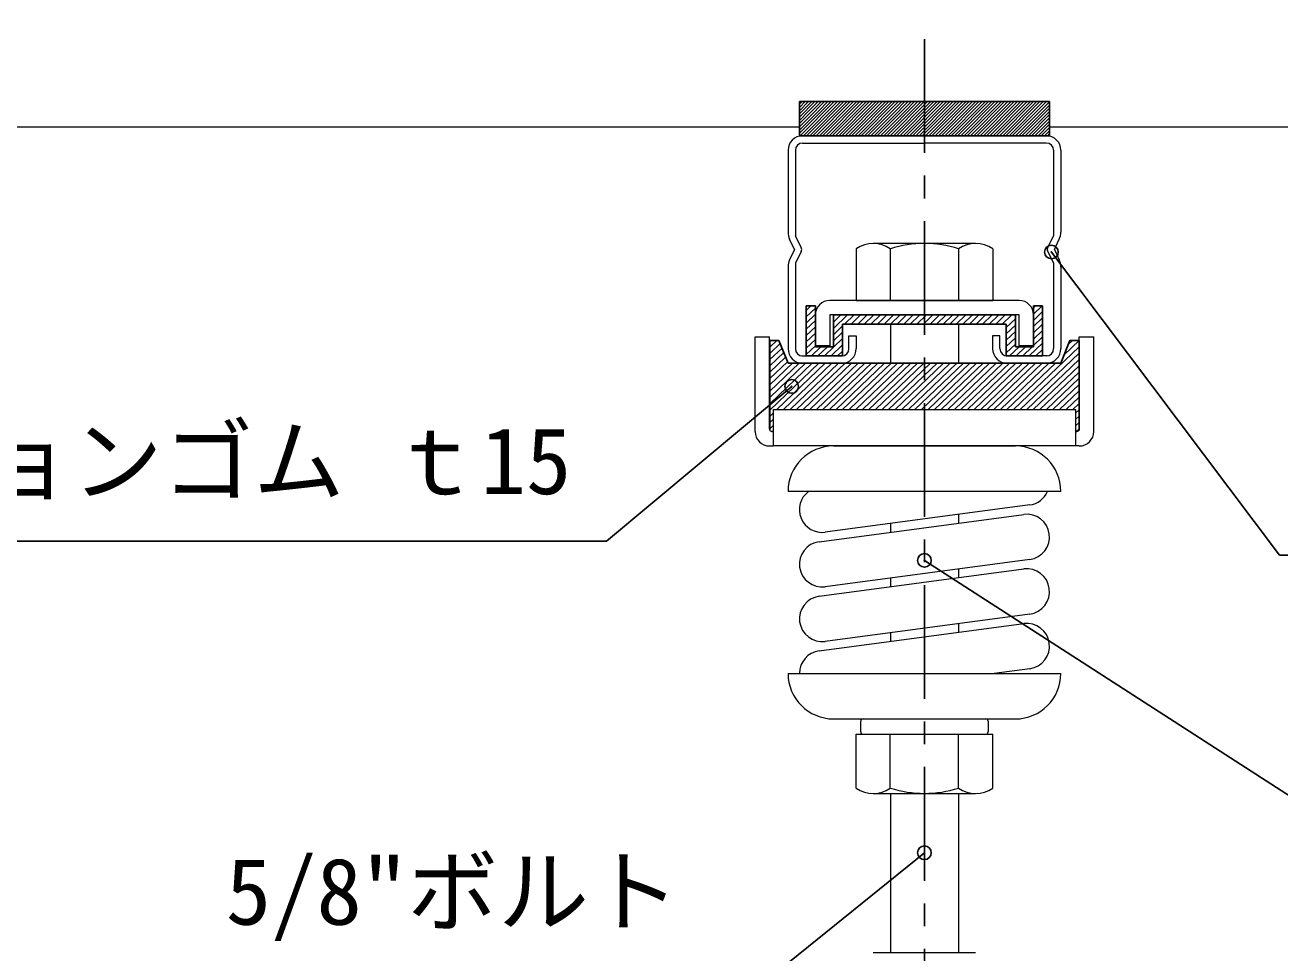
# Model space of a CAD drawing. Units: millimetres, scale not verified. Extents: x -1033 to 1029, y -737 to 700.
# Drawn here: x -577.8 to -301.8, y -10.5 to 193.4 of the extents above; entities that cross this region are included whole.
import ezdxf
from ezdxf.enums import TextEntityAlignment as Align

# ---------------------------------------------------------------- set-up
doc = ezdxf.new("R2010")
doc.units = ezdxf.units.MM
doc.header["$LTSCALE"] = 5
doc.header["$PDMODE"] = 32
doc.header["$PDSIZE"] = 3
doc.linetypes.add('CHAIN1', pattern=[8, 5, -1, 1, -1])
for name, color, linetype in [('0-0_中心線', 4, 'CHAIN1'), ('0-2_太線１', 3, 'Continuous'), ('0-6_文字', 7, 'Continuous')]:
    doc.layers.add(name, color=color, linetype=linetype)
doc.layers.add('0-1_中線', color=7, linetype='Continuous', lineweight=18)
doc.styles.add('ＭＳ ゴシック', font='')
doc.styles.get('ＭＳ ゴシック').set_extended_font_data('MS Gothic')

msp = doc.modelspace()

# ---------------------------------------------------------------- linework, layer by layer
at = {"layer": '0-0_中心線'}
msp.add_line((-380.012, 350.336), (-380.012, -253.842), dxfattribs=at)
at = {"layer": '0-1_中線'}
for p, q in [((-680.012, 171.099), (-407.512, 171.099)), ((-406.812, 169.099), (-380.012, 169.099)), ((-353.212, 169.099), (-380.012, 169.099)), ((-352.512, 171.099), (-80.012, 171.099)), ((-410.012, 165.899), (-410.012, 147.897)), ((-408.412, 165.899), (-408.412, 147.099)), ((-406.812, 167.499), (-380.012, 167.499)), ((-353.212, 167.499), (-380.012, 167.499)), ((-351.612, 165.899), (-351.612, 147.099)), ((-350.012, 165.899), (-350.012, 147.897)), ((-408.612, 144.099), (-409.675, 146.375)), ((-407.121, 144.551), (-408.412, 147.099)), ((-352.904, 144.551), (-351.612, 147.099)), ((-351.412, 144.099), (-350.35, 146.375)), ((-408.612, 144.099), (-409.675, 141.822)), ((-407.121, 143.646), (-408.412, 141.099)), ((-395.024, 144.237), (-395.024, 132.899)), ((-368.754, 145.399), (-391.271, 145.399)), ((-387.518, 144.237), (-387.518, 132.899)), ((-372.507, 144.237), (-372.507, 132.899)), ((-365.001, 144.237), (-365.001, 132.899)), ((-352.904, 143.646), (-351.612, 141.099)), ((-351.412, 144.099), (-350.35, 141.822)), ((-408.412, 141.099), (-408.412, 122.299)), ((-351.612, 141.099), (-351.612, 122.299)), ((-410.012, 140.3), (-410.012, 122.299)), ((-350.012, 140.3), (-350.012, 122.299)), ((-359.212, 132.899), (-400.812, 132.899)), ((-395.024, 132.899), (-365.001, 132.899)), ((-400.812, 129.699), (-400.812, 122.899)), ((-359.212, 129.699), (-400.812, 129.699)), ((-387.512, 127.699), (-387.512, 119.099)), ((-372.512, 127.699), (-372.512, 119.099)), ((-359.212, 122.899), (-359.212, 129.699)), ((-417.262, 124.899), (-414.062, 124.899)), ((-417.262, 104.099), (-417.262, 124.899)), ((-414.062, 104.599), (-414.062, 124.899)), ((-345.962, 104.599), (-345.962, 124.899)), ((-345.962, 124.899), (-342.762, 124.899)), ((-342.762, 104.099), (-342.762, 124.899)), ((-400.812, 122.899), (-404.012, 122.899)), ((-356.012, 122.899), (-359.212, 122.899)), ((-407.012, 120.711), (-398.212, 120.699)), ((-406.812, 119.099), (-398.212, 119.099)), ((-353.012, 120.711), (-361.812, 120.699)), ((-353.212, 119.099), (-361.812, 119.099)), ((-413.262, 108.899), (-413.262, 100.899)), ((-413.562, 104.099), (-413.262, 104.099)), ((-346.462, 104.099), (-346.762, 104.099)), ((-414.062, 100.899), (-413.262, 100.899)), ((-346.762, 100.899), (-413.262, 100.899)), ((-400.012, 100.899), (-360.012, 100.899)), ((-387.512, 100.899), (-387.512, 100.899)), ((-345.962, 100.899), (-346.762, 100.899)), ((-350.012, 90.899), (-410.012, 90.899)), ((-403.173, 79.855), (-358.173, 85.855)), ((-356.852, 87.942), (-401.852, 81.942)), ((-372.512, 85.854), (-372.512, 83.943)), ((-387.512, 83.854), (-387.512, 81.943)), ((-356.852, 75.942), (-401.852, 69.942)), ((-403.173, 67.855), (-358.173, 73.855)), ((-387.512, 71.854), (-387.512, 69.943)), ((-372.512, 73.854), (-372.512, 71.943)), ((-356.852, 63.942), (-401.852, 57.942)), ((-403.173, 55.855), (-358.173, 61.855)), ((-372.512, 61.854), (-372.512, 59.943)), ((-387.512, 59.854), (-387.512, 57.943)), ((-410.012, 50.899), (-350.012, 50.899)), ((-356.852, 51.942), (-364.681, 50.899)), ((-400.012, 40.899), (-360.012, 40.899)), ((-394.012, 38.035), (-394.012, 40.399)), ((-393.512, 40.899), (-366.512, 40.899)), ((-366.012, 40.399), (-366.012, 38.035)), ((-395.024, 25.696), (-395.024, 37.535)), ((-395.024, 37.535), (-365.001, 37.535)), ((-393.512, 37.535), (-366.512, 37.535)), ((-387.518, 25.696), (-387.518, 37.535)), ((-372.507, 25.696), (-372.507, 37.535)), ((-365.001, 25.696), (-365.001, 37.535)), ((-391.271, 24.535), (-368.754, 24.535)), ((-387.512, 24.535), (-387.512, -10.542)), ((-372.512, 24.535), (-372.512, -10.542)), ((-368.754, -10.542), (-391.271, -10.542))]:
    msp.add_line(p, q, dxfattribs=at)
for points in [[(-396.612, 122.299), (-396.612, 125.099), (-395.012, 125.099), (-395.012, 122.299)], [(-363.412, 122.299), (-363.412, 125.099), (-365.012, 125.099), (-365.012, 122.299)], [(-413.262, 108.899), (-346.762, 108.899), (-346.762, 100.899)]]:
    msp.add_lwpolyline(points, dxfattribs=at)
for centre, radius, start, end in [((-406.812, 165.899), 3.2, 90, 180), ((-353.212, 165.899), 3.2, 0, 90), ((-406.812, 165.899), 1.6, 90, 180), ((-353.212, 165.899), 1.6, 0, 90), ((-406.412, 147.897), 3.6, 180, 205.01689), ((-353.612, 147.897), 3.6, 334.98311, 0), ((-408.012, 144.099), 1, 333.11174, 26.88826), ((-391.271, 138.753), 6.645, 55.61575, 124.38425), ((-380.012, 120.56), 24.839, 72.41205, 107.58795), ((-368.754, 138.753), 6.645, 55.61575, 124.38425), ((-352.012, 144.099), 1, 153.11174, 206.88826), ((-406.412, 140.3), 3.6, 154.98311, 180), ((-353.612, 140.3), 3.6, 0, 25.01689), ((-400.812, 129.699), 3.2, 90, 180), ((-359.212, 129.699), 3.2, 0, 90), ((-406.812, 122.299), 3.2, 180, 270), ((-406.812, 122.299), 1.6, 180, 270), ((-398.212, 122.299), 3.2, 270, 0), ((-398.212, 122.299), 1.6, 270, 0), ((-361.812, 122.299), 3.2, 180, 270), ((-361.812, 122.299), 1.6, 180, 270), ((-353.212, 122.299), 3.2, 270, 0), ((-353.212, 122.299), 1.6, 270, 0), ((-414.062, 104.099), 3.2, 180, 270), ((-413.562, 104.599), 0.5, 180, 270), ((-346.462, 104.599), 0.5, 270, 0), ((-345.962, 104.099), 3.2, 270, 0), ((-400.012, 90.899), 10, 90, 180), ((-360.012, 90.899), 10, 0, 90), ((-402.512, 86.899), 5, 126.8699, 277.59464), ((-357.512, 92.899), 5, 277.59464, 336.42182), ((-357.512, 80.899), 5, 277.59464, 97.59464), ((-402.512, 74.899), 5, 97.59464, 277.59464), ((-357.512, 68.899), 5, 277.59464, 97.59464), ((-402.512, 62.899), 5, 97.59464, 277.59464), ((-357.512, 56.899), 5, 277.59464, 97.59464), ((-402.512, 50.899), 5, 97.59464, 180), ((-400.012, 50.899), 10, 180, 270), ((-360.012, 50.899), 10, 270, 0), ((-393.512, 40.399), 0.5, 90, 180), ((-366.512, 40.399), 0.5, 0, 90), ((-393.512, 38.035), 0.5, 180, 270), ((-366.512, 38.035), 0.5, 270, 0), ((-391.271, 31.18), 6.645, 235.61575, 304.38425), ((-380.012, 49.374), 24.839, 252.41205, 287.58795), ((-368.754, 31.18), 6.645, 235.61575, 304.38425)]:
    msp.add_arc(centre, radius, start, end, dxfattribs=at)
at = {"layer": '0-2_太線１'}
for p, q in [((-407.512, 169.099), (-407.512, 176.599)), ((-407.512, 176.013), (-406.927, 176.599)), ((-407.512, 175.306), (-406.22, 176.599)), ((-407.512, 174.599), (-405.513, 176.599)), ((-407.512, 173.892), (-404.806, 176.599)), ((-407.512, 173.185), (-404.099, 176.599)), ((-352.512, 176.599), (-407.512, 176.599)), ((-407.512, 171.771), (-404.685, 174.599)), ((-407.512, 170.357), (-403.27, 174.599)), ((-407.512, 169.649), (-402.563, 174.599)), ((-407.512, 172.478), (-405.512, 174.478)), ((-407.356, 169.099), (-399.856, 176.599)), ((-406.649, 169.099), (-399.149, 176.599)), ((-405.942, 169.099), (-398.442, 176.599)), ((-405.512, 173.064), (-401.978, 176.599)), ((-405.512, 174.478), (-403.392, 176.599)), ((-405.235, 169.099), (-397.735, 176.599)), ((-404.685, 174.599), (-402.685, 176.599)), ((-404.528, 169.099), (-397.028, 176.599)), ((-403.821, 169.099), (-396.321, 176.599)), ((-403.27, 174.599), (-401.27, 176.599)), ((-403.114, 169.099), (-395.614, 176.599)), ((-402.563, 174.599), (-400.563, 176.599)), ((-402.406, 169.099), (-394.906, 176.599)), ((-401.699, 169.099), (-394.199, 176.599)), ((-400.992, 169.099), (-393.492, 176.599)), ((-400.285, 169.099), (-392.785, 176.599)), ((-399.578, 169.099), (-392.078, 176.599)), ((-398.871, 169.099), (-391.371, 176.599)), ((-398.164, 169.099), (-390.664, 176.599)), ((-397.457, 169.099), (-389.957, 176.599)), ((-396.75, 169.099), (-389.25, 176.599)), ((-396.042, 169.099), (-388.542, 176.599)), ((-395.335, 169.099), (-387.835, 176.599)), ((-394.628, 169.099), (-387.128, 176.599)), ((-393.921, 169.099), (-386.421, 176.599)), ((-393.214, 169.099), (-385.714, 176.599)), ((-392.507, 169.099), (-387.128, 174.478)), ((-391.8, 169.099), (-386.3, 174.599)), ((-390.386, 169.099), (-384.886, 174.599)), ((-389.679, 169.099), (-384.179, 174.599)), ((-388.971, 169.099), (-381.471, 176.599)), ((-388.264, 169.099), (-380.764, 176.599)), ((-387.557, 169.099), (-380.057, 176.599)), ((-387.128, 174.478), (-385.007, 176.599)), ((-387.128, 173.064), (-383.593, 176.599)), ((-386.85, 169.099), (-379.35, 176.599)), ((-386.3, 174.599), (-384.3, 176.599)), ((-386.143, 169.099), (-378.643, 176.599)), ((-385.436, 169.099), (-377.936, 176.599)), ((-384.886, 174.599), (-382.886, 176.599)), ((-384.729, 169.099), (-377.229, 176.599)), ((-384.179, 174.599), (-382.179, 176.599)), ((-384.022, 169.099), (-376.522, 176.599)), ((-383.315, 169.099), (-375.815, 176.599)), ((-382.607, 169.099), (-375.107, 176.599)), ((-381.9, 169.099), (-374.4, 176.599)), ((-381.193, 169.099), (-373.693, 176.599)), ((-380.486, 169.099), (-372.986, 176.599)), ((-379.779, 169.099), (-372.279, 176.599)), ((-379.072, 169.099), (-371.572, 176.599)), ((-378.365, 169.099), (-370.865, 176.599)), ((-377.658, 169.099), (-370.158, 176.599)), ((-376.951, 169.099), (-369.451, 176.599)), ((-376.243, 169.099), (-368.743, 176.599)), ((-375.536, 169.099), (-368.036, 176.599)), ((-374.829, 169.099), (-367.329, 176.599)), ((-374.122, 169.099), (-366.622, 176.599)), ((-373.415, 169.099), (-365.915, 176.599)), ((-372.708, 169.099), (-365.208, 176.599)), ((-372.001, 169.099), (-364.501, 176.599)), ((-371.294, 169.099), (-363.794, 176.599)), ((-370.587, 169.099), (-363.087, 176.599)), ((-369.88, 169.099), (-362.38, 176.599)), ((-369.172, 169.099), (-361.672, 176.599)), ((-368.465, 169.099), (-360.965, 176.599)), ((-367.758, 169.099), (-360.258, 176.599)), ((-367.051, 169.099), (-359.551, 176.599)), ((-366.344, 169.099), (-358.844, 176.599)), ((-365.637, 169.099), (-358.137, 176.599)), ((-364.93, 169.099), (-357.43, 176.599)), ((-364.223, 169.099), (-356.723, 176.599)), ((-363.516, 169.099), (-356.016, 176.599)), ((-362.808, 169.099), (-355.308, 176.599)), ((-362.101, 169.099), (-354.601, 176.599)), ((-361.394, 169.099), (-353.894, 176.599)), ((-360.687, 169.099), (-353.187, 176.599)), ((-359.98, 169.099), (-352.512, 176.566)), ((-359.273, 169.099), (-352.512, 175.859)), ((-358.566, 169.099), (-352.512, 175.152)), ((-357.859, 169.099), (-352.512, 174.445)), ((-407.512, 171.064), (-405.512, 173.064)), ((-391.093, 169.099), (-387.128, 173.064)), ((-357.152, 169.099), (-352.512, 173.738)), ((-356.445, 169.099), (-352.512, 173.031)), ((-355.737, 169.099), (-352.512, 172.324)), ((-355.03, 169.099), (-352.512, 171.616)), ((-354.323, 169.099), (-352.512, 170.909)), ((-353.616, 169.099), (-352.512, 170.202)), ((-352.909, 169.099), (-352.512, 169.495)), ((-404.97, 131.699), (-406.012, 130.7)), ((-406.012, 131.699), (-404.012, 131.699)), ((-406.012, 131.699), (-406.012, 120.699)), ((-404.012, 131.231), (-406.012, 129.316)), ((-404.012, 129.847), (-406.012, 127.931)), ((-404.012, 131.699), (-404.012, 122.699)), ((-355.587, 131.699), (-356.012, 131.291)), ((-354.141, 131.699), (-356.012, 129.906)), ((-356.012, 131.699), (-356.012, 122.699)), ((-354.012, 131.699), (-356.012, 131.699)), ((-354.012, 130.437), (-356.012, 128.522)), ((-354.012, 120.699), (-354.012, 131.699)), ((-404.012, 128.462), (-406.012, 126.546)), ((-404.012, 127.077), (-406.012, 125.162)), ((-404.012, 129.699), (-404.012, 122.899)), ((-396.938, 129.699), (-400.012, 126.754)), ((-398.384, 129.699), (-400.012, 128.139)), ((-399.83, 129.699), (-400.012, 129.524)), ((-400.012, 122.699), (-400.012, 129.699)), ((-400.012, 129.699), (-362.012, 129.699)), ((-398.012, 127.285), (-400.012, 125.37)), ((-398.012, 127.699), (-362.012, 127.699)), ((-398.012, 120.699), (-398.012, 127.699)), ((-395.492, 129.699), (-397.581, 127.699)), ((-394.047, 129.699), (-396.135, 127.699)), ((-392.601, 129.699), (-394.689, 127.699)), ((-391.155, 129.699), (-393.243, 127.699)), ((-389.709, 129.699), (-391.798, 127.699)), ((-388.264, 129.699), (-390.352, 127.699)), ((-388.264, 129.699), (-390.352, 127.699)), ((-386.818, 129.699), (-388.906, 127.699)), ((-385.372, 129.699), (-387.46, 127.699)), ((-383.927, 129.699), (-386.015, 127.699)), ((-382.481, 129.699), (-384.569, 127.699)), ((-381.035, 129.699), (-383.123, 127.699)), ((-381.035, 129.699), (-383.123, 127.699)), ((-379.589, 129.699), (-381.678, 127.699)), ((-378.144, 129.699), (-380.232, 127.699)), ((-376.698, 129.699), (-378.786, 127.699)), ((-375.252, 129.699), (-377.34, 127.699)), ((-373.806, 129.699), (-375.895, 127.699)), ((-373.806, 129.699), (-375.895, 127.699)), ((-372.361, 129.699), (-374.449, 127.699)), ((-370.915, 129.699), (-373.003, 127.699)), ((-369.469, 129.699), (-371.557, 127.699)), ((-368.023, 129.699), (-370.112, 127.699)), ((-366.578, 129.699), (-368.666, 127.699)), ((-366.578, 129.699), (-368.666, 127.699)), ((-365.132, 129.699), (-367.22, 127.699)), ((-363.686, 129.699), (-365.774, 127.699)), ((-362.24, 129.699), (-364.329, 127.699)), ((-360.795, 129.699), (-362.883, 127.699)), ((-362.012, 129.699), (-360.012, 129.699)), ((-360.012, 128.845), (-362.012, 126.929)), ((-362.012, 127.699), (-362.012, 120.699)), ((-360.012, 127.46), (-362.012, 125.545)), ((-360.012, 129.699), (-360.012, 122.699)), ((-356.012, 129.699), (-356.012, 122.899)), ((-354.012, 129.053), (-356.012, 127.137)), ((-354.012, 127.668), (-356.012, 125.752)), ((-404.012, 125.693), (-406.012, 123.777)), ((-404.012, 124.308), (-406.012, 122.392)), ((-398.012, 124.516), (-401.998, 120.699)), ((-398.012, 125.9), (-400.012, 123.985)), ((-360.012, 126.075), (-362.012, 124.16)), ((-360.012, 124.691), (-362.012, 122.775)), ((-354.012, 126.283), (-356.012, 124.368)), ((-354.012, 124.899), (-356.012, 122.983)), ((-414.012, 124.099), (-412.012, 124.099)), ((-413.943, 124.099), (-414.012, 124.032)), ((-412.498, 124.099), (-414.012, 122.648)), ((-414.012, 124.099), (-414.012, 104.381)), ((-411.746, 123.433), (-414.012, 121.263)), ((-411.346, 122.432), (-414.012, 119.878)), ((-412.012, 124.099), (-410.012, 119.099)), ((-404.012, 122.923), (-406.012, 121.008)), ((-402.801, 122.699), (-404.89, 120.699)), ((-404.012, 122.699), (-400.012, 122.699)), ((-401.356, 122.699), (-403.444, 120.699)), ((-398.012, 123.131), (-400.552, 120.699)), ((-398.012, 121.746), (-399.107, 120.699)), ((-360.012, 123.306), (-362.012, 121.391)), ((-359.201, 122.699), (-361.289, 120.699)), ((-346.012, 122.696), (-360.418, 108.899)), ((-356.012, 122.699), (-360.012, 122.699)), ((-357.755, 122.699), (-359.844, 120.699)), ((-356.31, 122.699), (-358.398, 120.699)), ((-354.012, 123.514), (-356.952, 120.699)), ((-354.012, 122.129), (-355.506, 120.699)), ((-346.012, 124.08), (-349.266, 120.964)), ((-347.439, 124.099), (-348.368, 123.208)), ((-346.012, 104.381), (-346.012, 124.099)), ((-410.945, 121.431), (-414.012, 118.494)), ((-410.545, 120.43), (-414.012, 117.109)), ((-410.145, 119.429), (-414.012, 115.724)), ((-403.261, 119.099), (-414.012, 108.801)), ((-409.044, 119.099), (-414.012, 114.34)), ((-407.598, 119.099), (-414.012, 112.955)), ((-406.152, 119.099), (-414.012, 111.571)), ((-404.707, 119.099), (-414.012, 110.186)), ((-401.815, 119.099), (-412.465, 108.899)), ((-400.369, 119.099), (-411.019, 108.899)), ((-350.012, 119.099), (-410.012, 119.099)), ((-398.924, 119.099), (-409.574, 108.899)), ((-397.478, 119.099), (-408.128, 108.899)), ((-396.032, 119.099), (-406.682, 108.899)), ((-406.012, 120.699), (-398.012, 120.699)), ((-394.586, 119.099), (-405.236, 108.899)), ((-393.141, 119.099), (-403.791, 108.899)), ((-391.695, 119.099), (-402.345, 108.899)), ((-390.249, 119.099), (-400.899, 108.899)), ((-388.803, 119.099), (-399.453, 108.899)), ((-387.358, 119.099), (-398.008, 108.899)), ((-385.912, 119.099), (-396.562, 108.899)), ((-384.466, 119.099), (-395.116, 108.899)), ((-383.02, 119.099), (-393.67, 108.899)), ((-381.575, 119.099), (-392.225, 108.899)), ((-380.129, 119.099), (-390.779, 108.899)), ((-380.129, 119.099), (-390.779, 108.899)), ((-378.683, 119.099), (-389.333, 108.899)), ((-377.237, 119.099), (-387.887, 108.899)), ((-375.792, 119.099), (-386.442, 108.899)), ((-374.346, 119.099), (-384.996, 108.899)), ((-372.9, 119.099), (-383.55, 108.899)), ((-371.454, 119.099), (-382.104, 108.899)), ((-370.009, 119.099), (-380.659, 108.899)), ((-368.563, 119.099), (-379.213, 108.899)), ((-367.117, 119.099), (-377.767, 108.899)), ((-365.671, 119.099), (-376.321, 108.899)), ((-364.226, 119.099), (-374.876, 108.899)), ((-362.78, 119.099), (-373.43, 108.899)), ((-361.334, 119.099), (-371.984, 108.899)), ((-359.888, 119.099), (-370.538, 108.899)), ((-358.443, 119.099), (-369.093, 108.899)), ((-356.997, 119.099), (-367.647, 108.899)), ((-355.551, 119.099), (-366.201, 108.899)), ((-354.105, 119.099), (-364.755, 108.899)), ((-352.66, 119.099), (-363.31, 108.899)), ((-362.012, 120.699), (-354.012, 120.699)), ((-351.214, 119.099), (-361.864, 108.899)), ((-346.012, 121.311), (-358.972, 108.899)), ((-346.012, 119.926), (-357.527, 108.899)), ((-346.012, 118.542), (-356.081, 108.899)), ((-346.012, 117.157), (-354.635, 108.899)), ((-346.012, 115.772), (-353.189, 108.899)), ((-346.012, 114.388), (-351.744, 108.899)), ((-346.012, 113.003), (-350.298, 108.899)), ((-346.012, 111.618), (-348.852, 108.899)), ((-413.262, 108.135), (-414.012, 107.417)), ((-346.012, 110.234), (-347.406, 108.899)), ((-346.012, 108.849), (-346.762, 108.131)), ((-413.262, 106.75), (-414.012, 106.032)), ((-413.262, 105.366), (-414.012, 104.647)), ((-346.012, 107.464), (-346.762, 106.746)), ((-346.012, 106.08), (-346.762, 105.361)), ((-413.562, 104.099), (-413.262, 104.099)), ((-346.762, 104.099), (-346.462, 104.099)), ((-346.012, 104.695), (-346.635, 104.099))]:
    msp.add_line(p, q, dxfattribs=at)
for points in [[(-407.512, 169.099), (-352.512, 169.099), (-352.512, 176.599)], [(-346.012, 124.099), (-348.012, 124.099), (-350.012, 119.099)]]:
    msp.add_lwpolyline(points, dxfattribs=at)
at = {"layer": '0-6_文字'}
for p, q in [((-301.939, 76.921), (-352.079, 143.542)), ((-409.212, 113.999), (-449.956, 79.994)), ((-449.956, 79.994), (-660.017, 79.994)), ((-297.018, 22.198), (-380.012, 75.754)), ((-301.939, 76.921), (-54.673, 76.921)), ((-411.584, -14.045), (-380.012, 11.469))]:
    msp.add_line(p, q, dxfattribs=at)
for p in [(-352.079, 143.542), (-409.212, 113.999), (-380.012, 75.754), (-380.012, 11.469)]:
    msp.add_point(p, dxfattribs=at)

# ---------------------------------------------------------------- texts
at = {"layer": '0-6_文字', "style": 'ＭＳ ゴシック'}
for s, p in [('クッションゴム ｔ15', (-647.573, 85.915)), ('5/8"ボルト', (-533.682, -8.745))]:
    msp.add_text(s, height=14.66, dxfattribs=at).set_placement(p, align=Align.BOTTOM_LEFT)

doc.saveas('drawing.dxf')
